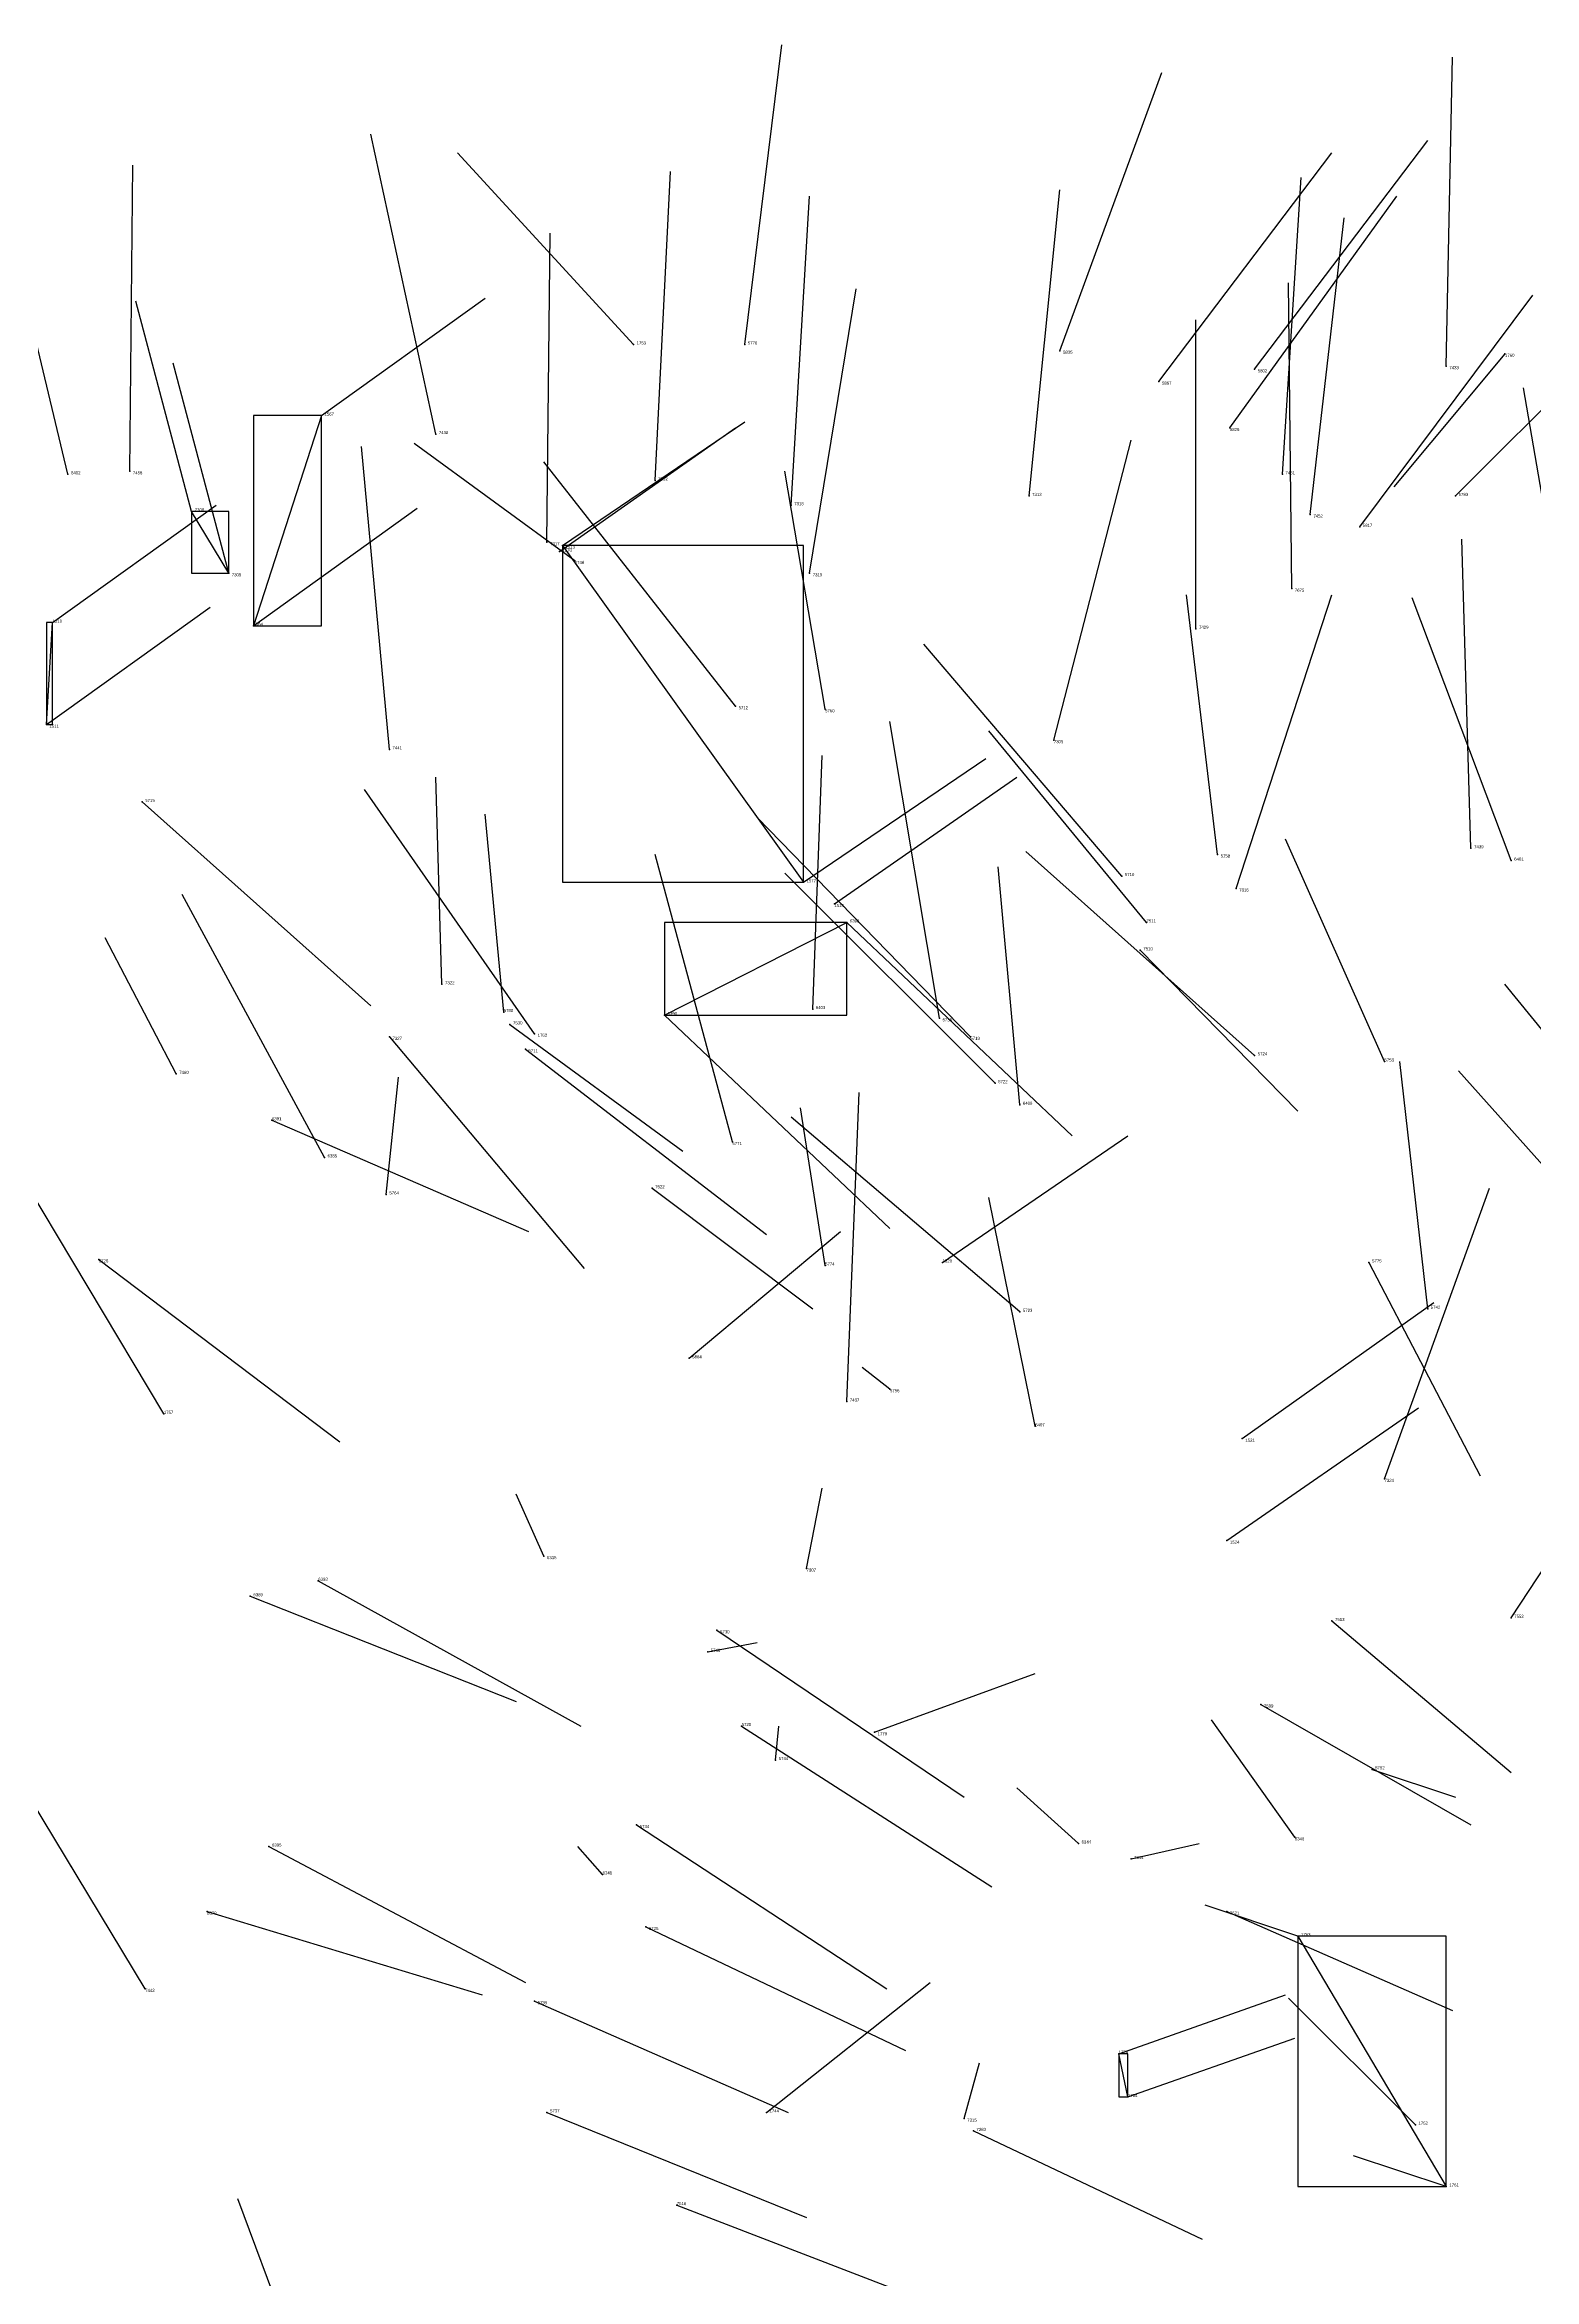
# Model space of a CAD drawing. Extents: x 59.1 to 70.8, y 600.3 to 605.1.
# Drawn here: x 65.273 to 65.755, y 604.373 to 605.096 of the extents above; entities that cross this region are included whole.
import ezdxf

# ---------------------------------------------------------------- set-up
doc = ezdxf.new("R2010")
doc.units = 0
for name, color, linetype in [('Clients', 3, 'CONTINUOUS'), ('Facilities', 3, 'CONTINUOUS'), ('Facilities_lines', 3, 'CONTINUOUS'), ('Min_max_boxes', 1, 'CONTINUOUS'), ('Normals', 1, 'CONTINUOUS'), ('Source_points', 5, 'CONTINUOUS'), ('Text', 3, 'CONTINUOUS')]:
    doc.layers.add(name, color=color, linetype=linetype)

msp = doc.modelspace()

# ---------------------------------------------------------------- linework, layer by layer
at = {"layer": 'Clients', "color": 5}
for p in [(65.321, 604.945, 462.675), (65.276, 604.909, 452.967), (65.341, 604.908, 453.038), (65.519, 604.825, 453.015), (65.533, 604.812, 456.006), (65.621, 604.446, 449.435), (65.727, 604.403, 448.319)]:
    msp.add_point(p, dxfattribs=at)
at = {"layer": 'Facilities', "color": 3}
for p in [(65.464, 604.999, 448.263), (65.5, 604.999, 454.159), (65.602, 604.997, 454.149), (65.727, 604.992, 461.658), (65.746, 604.996, 448.305), (65.634, 604.987, 454.092), (65.665, 604.991, 454.153), (65.363, 604.976, 453.072), (65.4, 604.97, 461.736), (65.657, 604.972, 454.172), (65.281, 604.957, 456.3), (65.301, 604.958, 460.237), (65.674, 604.957, 460.033), (65.471, 604.955, 462.198), (65.592, 604.95, 462.011), (65.73, 604.95, 454.008), (65.515, 604.947, 462.168), (65.683, 604.944, 460.119), (65.436, 604.935, 462.346), (65.441, 604.934, 452.915), (65.699, 604.94, 454.106), (65.44, 604.932, 453.021), (65.445, 604.929, 448.261), (65.333, 604.925, 462.657), (65.521, 604.925, 462.496), (65.677, 604.92, 460.02), (65.646, 604.907, 461.759), (65.274, 604.876, 452.928), (65.497, 604.882, 455.91), (65.526, 604.881, 454.72), (65.6, 604.871, 462.121), (65.385, 604.868, 461.848), (65.305, 604.851, 455.667), (65.653, 604.834, 454.636), (65.735, 604.836, 461.567), (65.622, 604.827, 455.571), (65.748, 604.832, 456.905), (65.659, 604.823, 462.218), (65.529, 604.818, 452.935), (65.63, 604.812, 459.219), (65.628, 604.803, 459.043), (65.402, 604.792, 462.485), (65.422, 604.783, 454.671), (65.474, 604.782, 456.024), (65.522, 604.784, 456.945), (65.385, 604.775, 462.442), (65.424, 604.779, 459.104), (65.432, 604.776, 448.332), (65.563, 604.781, 455.001), (65.573, 604.775, 455.603), (65.429, 604.771, 455.575), (65.665, 604.769, 455.891), (65.316, 604.763, 460.463), (65.707, 604.767, 454.602), (65.581, 604.76, 455.559), (65.347, 604.748, 456.089), (65.589, 604.753, 456.926), (65.496, 604.741, 454.99), (65.364, 604.736, 456.322), (65.47, 604.726, 459.204), (65.384, 604.724, 454.763), (65.291, 604.703, 455.767), (65.526, 604.701, 454.699), (65.564, 604.702, 452.967), (65.702, 604.702, 454.603), (65.589, 604.686, 455.62), (65.721, 604.687, 454.536), (65.482, 604.671, 453.33), (65.547, 604.661, 454.908), (65.312, 604.653, 448.309), (65.533, 604.657, 461.864), (65.594, 604.649, 456.941), (65.661, 604.645, 452.919), (65.707, 604.632, 462.11), (65.656, 604.612, 452.844), (65.435, 604.607, 457.108), (65.52, 604.603, 462.624), (65.34, 604.594, 456.192), (65.362, 604.599, 456.129), (65.748, 604.587, 462.618), (65.491, 604.583, 455.692), (65.69, 604.586, 459.188), (65.488, 604.576, 454.639), (65.667, 604.559, 459.259), (65.499, 604.552, 455.626), (65.542, 604.55, 449.579), (65.51, 604.541, 454.843), (65.703, 604.538, 454.55), (65.465, 604.52, 455.713), (65.678, 604.516, 457.13), (65.346, 604.513, 456.362), (65.608, 604.514, 457.183), (65.625, 604.509, 462.479), (65.454, 604.504, 457.181), (65.326, 604.492, 456.22), (65.468, 604.487, 455.659), (65.656, 604.492, 459.273), (65.679, 604.484, 448.227), (65.306, 604.467, 461.447), (65.432, 604.463, 455.714), (65.624, 604.432, 449.474), (65.436, 604.427, 455.657), (65.507, 604.427, 449.211), (65.571, 604.425, 462.663), (65.574, 604.421, 458.954), (65.717, 604.423, 448.475), (65.478, 604.397, 459.032)]:
    msp.add_point(p, dxfattribs=at)
at = {"layer": 'Facilities_lines', "color": 3}
for p, q in [((65.363, 604.976, 453.072), (65.341, 604.908, 453.038)), ((65.333, 604.925, 462.657), (65.321, 604.945, 462.675)), ((65.441, 604.934, 452.915), (65.519, 604.825, 453.015)), ((65.274, 604.876, 452.928), (65.276, 604.909, 452.967)), ((65.474, 604.782, 456.024), (65.533, 604.812, 456.006)), ((65.679, 604.484, 448.227), (65.727, 604.403, 448.319)), ((65.624, 604.432, 449.474), (65.621, 604.446, 449.435))]:
    msp.add_line(p, q, dxfattribs=at)
at = {"layer": 'Min_max_boxes', "color": 1}
for p, q in [((65.363, 604.976, 453.038), (65.341, 604.976, 453.038)), ((65.341, 604.976, 453.038), (65.341, 604.908, 453.038)), ((65.363, 604.976, 453.072), (65.341, 604.976, 453.072)), ((65.341, 604.976, 453.072), (65.341, 604.908, 453.072)), ((65.341, 604.976, 453.038), (65.341, 604.976, 453.072)), ((65.363, 604.908, 453.038), (65.363, 604.976, 453.038)), ((65.363, 604.908, 453.072), (65.363, 604.976, 453.072)), ((65.363, 604.976, 453.038), (65.363, 604.976, 453.072)), ((65.333, 604.945, 462.657), (65.321, 604.945, 462.657)), ((65.321, 604.945, 462.657), (65.321, 604.925, 462.657)), ((65.333, 604.945, 462.675), (65.321, 604.945, 462.675)), ((65.321, 604.945, 462.675), (65.321, 604.925, 462.675)), ((65.321, 604.945, 462.657), (65.321, 604.945, 462.675)), ((65.333, 604.925, 462.657), (65.333, 604.945, 462.657)), ((65.333, 604.925, 462.675), (65.333, 604.945, 462.675)), ((65.333, 604.945, 462.657), (65.333, 604.945, 462.675)), ((65.519, 604.934, 452.915), (65.441, 604.934, 452.915)), ((65.441, 604.934, 452.915), (65.441, 604.825, 452.915)), ((65.519, 604.934, 453.015), (65.441, 604.934, 453.015)), ((65.441, 604.934, 453.015), (65.441, 604.825, 453.015)), ((65.441, 604.934, 452.915), (65.441, 604.934, 453.015)), ((65.519, 604.825, 452.915), (65.519, 604.934, 452.915)), ((65.519, 604.825, 453.015), (65.519, 604.934, 453.015)), ((65.519, 604.934, 452.915), (65.519, 604.934, 453.015)), ((65.321, 604.925, 462.657), (65.333, 604.925, 462.657)), ((65.321, 604.925, 462.675), (65.333, 604.925, 462.675)), ((65.321, 604.925, 462.657), (65.321, 604.925, 462.675)), ((65.333, 604.925, 462.657), (65.333, 604.925, 462.675)), ((65.276, 604.909, 452.928), (65.274, 604.909, 452.928)), ((65.274, 604.909, 452.928), (65.274, 604.876, 452.928)), ((65.276, 604.909, 452.967), (65.274, 604.909, 452.967)), ((65.274, 604.909, 452.967), (65.274, 604.876, 452.967)), ((65.274, 604.909, 452.928), (65.274, 604.909, 452.967)), ((65.276, 604.876, 452.928), (65.276, 604.909, 452.928)), ((65.276, 604.876, 452.967), (65.276, 604.909, 452.967)), ((65.276, 604.909, 452.928), (65.276, 604.909, 452.967)), ((65.341, 604.908, 453.038), (65.363, 604.908, 453.038)), ((65.341, 604.908, 453.072), (65.363, 604.908, 453.072)), ((65.341, 604.908, 453.038), (65.341, 604.908, 453.072)), ((65.363, 604.908, 453.038), (65.363, 604.908, 453.072)), ((65.274, 604.876, 452.928), (65.276, 604.876, 452.928)), ((65.274, 604.876, 452.967), (65.276, 604.876, 452.967)), ((65.274, 604.876, 452.928), (65.274, 604.876, 452.967)), ((65.276, 604.876, 452.928), (65.276, 604.876, 452.967)), ((65.441, 604.825, 452.915), (65.519, 604.825, 452.915)), ((65.441, 604.825, 453.015), (65.519, 604.825, 453.015)), ((65.441, 604.825, 452.915), (65.441, 604.825, 453.015)), ((65.519, 604.825, 452.915), (65.519, 604.825, 453.015)), ((65.533, 604.812, 456.006), (65.474, 604.812, 456.006)), ((65.474, 604.812, 456.006), (65.474, 604.782, 456.006)), ((65.533, 604.812, 456.024), (65.474, 604.812, 456.024)), ((65.474, 604.812, 456.024), (65.474, 604.782, 456.024)), ((65.474, 604.812, 456.006), (65.474, 604.812, 456.024)), ((65.533, 604.782, 456.006), (65.533, 604.812, 456.006)), ((65.533, 604.782, 456.024), (65.533, 604.812, 456.024)), ((65.533, 604.812, 456.006), (65.533, 604.812, 456.024)), ((65.474, 604.782, 456.006), (65.533, 604.782, 456.006)), ((65.474, 604.782, 456.024), (65.533, 604.782, 456.024)), ((65.474, 604.782, 456.006), (65.474, 604.782, 456.024)), ((65.533, 604.782, 456.006), (65.533, 604.782, 456.024)), ((65.727, 604.484, 448.227), (65.679, 604.484, 448.227)), ((65.679, 604.484, 448.227), (65.679, 604.403, 448.227)), ((65.727, 604.484, 448.319), (65.679, 604.484, 448.319)), ((65.679, 604.484, 448.319), (65.679, 604.403, 448.319)), ((65.679, 604.484, 448.227), (65.679, 604.484, 448.319)), ((65.727, 604.403, 448.227), (65.727, 604.484, 448.227)), ((65.727, 604.403, 448.319), (65.727, 604.484, 448.319)), ((65.727, 604.484, 448.227), (65.727, 604.484, 448.319)), ((65.624, 604.446, 449.435), (65.621, 604.446, 449.435)), ((65.621, 604.446, 449.435), (65.621, 604.432, 449.435)), ((65.624, 604.446, 449.474), (65.621, 604.446, 449.474)), ((65.621, 604.446, 449.474), (65.621, 604.432, 449.474)), ((65.621, 604.446, 449.435), (65.621, 604.446, 449.474)), ((65.624, 604.432, 449.435), (65.624, 604.446, 449.435)), ((65.624, 604.432, 449.474), (65.624, 604.446, 449.474)), ((65.624, 604.446, 449.435), (65.624, 604.446, 449.474)), ((65.621, 604.432, 449.435), (65.624, 604.432, 449.435)), ((65.621, 604.432, 449.474), (65.624, 604.432, 449.474)), ((65.621, 604.432, 449.435), (65.621, 604.432, 449.474)), ((65.624, 604.432, 449.435), (65.624, 604.432, 449.474)), ((65.679, 604.403, 448.227), (65.727, 604.403, 448.227)), ((65.679, 604.403, 448.319), (65.727, 604.403, 448.319)), ((65.679, 604.403, 448.227), (65.679, 604.403, 448.319)), ((65.727, 604.403, 448.227), (65.727, 604.403, 448.319))]:
    msp.add_line(p, q, dxfattribs=at)
at = {"layer": 'Normals', "color": 1}
for p, q in [((65.5, 604.999, 454.159), (65.512, 605.096, 454.181)), ((65.602, 604.997, 454.149), (65.635, 605.087, 454.178)), ((65.727, 604.992, 461.658), (65.729, 605.092, 461.662)), ((65.4, 604.97, 461.736), (65.379, 605.067, 461.722)), ((65.665, 604.991, 454.153), (65.721, 605.065, 454.19)), ((65.301, 604.958, 460.237), (65.302, 605.057, 460.253)), ((65.464, 604.999, 448.263), (65.407, 605.061, 448.317)), ((65.634, 604.987, 454.092), (65.69, 605.061, 454.129)), ((65.281, 604.957, 456.3), (65.258, 605.053, 456.286)), ((65.471, 604.955, 462.198), (65.476, 605.055, 462.19)), ((65.674, 604.957, 460.033), (65.68, 605.053, 460.059)), ((65.515, 604.947, 462.168), (65.521, 605.047, 462.166)), ((65.592, 604.95, 462.011), (65.602, 605.049, 462.004)), ((65.657, 604.972, 454.172), (65.711, 605.047, 454.21)), ((65.683, 604.944, 460.119), (65.694, 605.04, 460.143)), ((65.436, 604.935, 462.346), (65.437, 605.035, 462.353)), ((65.363, 604.976, 453.072), (65.416, 605.014, 453.148)), ((65.521, 604.925, 462.496), (65.536, 605.017, 462.533)), ((65.677, 604.92, 460.02), (65.676, 605.019, 460.035)), ((65.699, 604.94, 454.106), (65.755, 605.015, 454.14)), ((65.73, 604.95, 454.008), (65.796, 605.016, 454.044)), ((65.321, 604.945, 462.675), (65.303, 605.013, 462.746)), ((65.646, 604.907, 461.759), (65.646, 605.007, 461.763)), ((65.333, 604.925, 462.657), (65.315, 604.993, 462.728)), ((65.746, 604.996, 448.305), (65.71, 604.953, 448.388)), ((65.767, 604.898, 457.138), (65.752, 604.985, 457.186)), ((65.44, 604.932, 453.021), (65.497, 604.972, 453.093)), ((65.441, 604.934, 452.915), (65.5, 604.974, 452.985)), ((65.385, 604.868, 461.848), (65.376, 604.966, 461.831)), ((65.445, 604.929, 448.261), (65.393, 604.967, 448.337)), ((65.6, 604.871, 462.121), (65.625, 604.968, 462.126)), ((65.497, 604.882, 455.91), (65.435, 604.961, 455.909)), ((65.526, 604.881, 454.72), (65.513, 604.958, 454.783)), ((65.276, 604.909, 452.967), (65.329, 604.947, 453.043)), ((65.341, 604.908, 453.038), (65.394, 604.946, 453.114)), ((65.735, 604.836, 461.567), (65.732, 604.936, 461.571)), ((65.274, 604.876, 452.928), (65.327, 604.914, 453.004)), ((65.653, 604.834, 454.636), (65.643, 604.918, 454.689)), ((65.659, 604.823, 462.218), (65.69, 604.918, 462.225)), ((65.748, 604.832, 456.905), (65.716, 604.917, 456.946)), ((65.622, 604.827, 455.571), (65.558, 604.902, 455.553)), ((65.563, 604.781, 455.001), (65.547, 604.877, 454.98)), ((65.63, 604.812, 459.219), (65.579, 604.874, 459.16)), ((65.519, 604.825, 453.015), (65.578, 604.865, 453.085)), ((65.522, 604.784, 456.945), (65.525, 604.866, 457.003)), ((65.432, 604.776, 448.332), (65.377, 604.855, 448.358)), ((65.402, 604.792, 462.485), (65.4, 604.859, 462.559)), ((65.529, 604.818, 452.935), (65.588, 604.859, 453.004)), ((65.305, 604.851, 455.667), (65.379, 604.785, 455.679)), ((65.422, 604.783, 454.671), (65.416, 604.847, 454.748)), ((65.573, 604.775, 455.603), (65.504, 604.846, 455.587)), ((65.496, 604.741, 454.99), (65.471, 604.834, 454.963)), ((65.665, 604.769, 455.891), (65.591, 604.835, 455.876)), ((65.707, 604.767, 454.602), (65.675, 604.839, 454.663)), ((65.581, 604.76, 455.559), (65.513, 604.828, 455.534)), ((65.589, 604.753, 456.926), (65.582, 604.83, 456.989)), ((65.364, 604.736, 456.322), (65.318, 604.821, 456.298)), ((65.533, 604.812, 456.006), (65.606, 604.743, 456.011)), ((65.316, 604.763, 460.463), (65.293, 604.807, 460.55)), ((65.628, 604.803, 459.043), (65.679, 604.751, 459.111)), ((65.794, 604.733, 458.997), (65.746, 604.792, 458.932)), ((65.474, 604.782, 456.024), (65.547, 604.713, 456.029)), ((65.385, 604.775, 462.442), (65.448, 604.7, 462.423)), ((65.424, 604.779, 459.104), (65.48, 604.738, 459.176)), ((65.429, 604.771, 455.575), (65.507, 604.711, 455.593)), ((65.384, 604.724, 454.763), (65.388, 604.762, 454.855)), ((65.721, 604.687, 454.536), (65.712, 604.767, 454.595)), ((65.781, 604.708, 459.031), (65.731, 604.764, 458.965)), ((65.533, 604.657, 461.864), (65.537, 604.757, 461.859)), ((65.347, 604.748, 456.089), (65.43, 604.712, 456.131)), ((65.589, 604.686, 455.62), (65.515, 604.749, 455.598)), ((65.526, 604.701, 454.699), (65.518, 604.752, 454.785)), ((65.564, 604.702, 452.967), (65.624, 604.743, 453.036)), ((65.312, 604.653, 448.309), (65.263, 604.735, 448.339)), ((65.47, 604.726, 459.204), (65.522, 604.687, 459.28)), ((65.707, 604.632, 462.11), (65.741, 604.726, 462.116)), ((65.594, 604.649, 456.941), (65.579, 604.723, 457.007)), ((65.482, 604.671, 453.33), (65.531, 604.712, 453.407)), ((65.291, 604.703, 455.767), (65.369, 604.644, 455.787)), ((65.702, 604.702, 454.603), (65.738, 604.633, 454.54)), ((65.661, 604.645, 452.919), (65.723, 604.689, 452.984)), ((65.547, 604.661, 454.908), (65.538, 604.668, 455.007)), ((65.656, 604.612, 452.844), (65.718, 604.655, 452.91)), ((65.435, 604.607, 457.108), (65.426, 604.627, 457.206)), ((65.52, 604.603, 462.624), (65.525, 604.629, 462.72)), ((65.748, 604.587, 462.618), (65.771, 604.622, 462.709)), ((65.34, 604.594, 456.192), (65.426, 604.56, 456.231)), ((65.362, 604.599, 456.129), (65.447, 604.552, 456.152)), ((65.491, 604.583, 455.692), (65.571, 604.529, 455.716)), ((65.69, 604.586, 459.188), (65.748, 604.537, 459.253)), ((65.488, 604.576, 454.639), (65.504, 604.579, 454.738)), ((65.542, 604.55, 449.579), (65.594, 604.569, 449.662)), ((65.667, 604.559, 459.259), (65.735, 604.52, 459.322)), ((65.306, 604.467, 461.447), (65.254, 604.553, 461.446)), ((65.499, 604.552, 455.626), (65.58, 604.5, 455.654)), ((65.51, 604.541, 454.843), (65.511, 604.552, 454.942)), ((65.678, 604.516, 457.13), (65.651, 604.554, 457.219)), ((65.703, 604.538, 454.55), (65.73, 604.529, 454.646)), ((65.608, 604.514, 457.183), (65.588, 604.532, 457.279)), ((65.465, 604.52, 455.713), (65.546, 604.467, 455.739)), ((65.346, 604.513, 456.362), (65.429, 604.469, 456.397)), ((65.454, 604.504, 457.181), (65.446, 604.513, 457.28)), ((65.625, 604.509, 462.479), (65.647, 604.514, 462.576)), ((65.679, 604.484, 448.227), (65.649, 604.494, 448.322)), ((65.326, 604.492, 456.22), (65.415, 604.465, 456.258)), ((65.468, 604.487, 455.659), (65.552, 604.447, 455.695)), ((65.656, 604.492, 459.273), (65.729, 604.46, 459.334)), ((65.507, 604.427, 449.211), (65.56, 604.469, 449.285)), ((65.621, 604.446, 449.435), (65.675, 604.465, 449.517)), ((65.717, 604.423, 448.475), (65.676, 604.464, 448.556)), ((65.432, 604.463, 455.714), (65.514, 604.427, 455.759)), ((65.624, 604.432, 449.474), (65.678, 604.451, 449.556)), ((65.571, 604.425, 462.663), (65.576, 604.443, 462.761)), ((65.436, 604.427, 455.657), (65.52, 604.393, 455.699)), ((65.574, 604.421, 458.954), (65.648, 604.386, 459.012)), ((65.727, 604.403, 448.319), (65.697, 604.413, 448.414)), ((65.37, 604.308, 461.806), (65.336, 604.399, 461.831)), ((65.478, 604.397, 459.032), (65.548, 604.37, 459.097))]:
    msp.add_line(p, q, dxfattribs=at)
at = {"layer": 'Source_points', "color": 5}
for p in [(65.464, 604.999, 448.263), (65.5, 604.999, 454.159), (65.602, 604.997, 454.149), (65.727, 604.992, 461.658), (65.746, 604.996, 448.305), (65.634, 604.987, 454.092), (65.665, 604.991, 454.153), (65.363, 604.976, 453.072), (65.4, 604.97, 461.736), (65.657, 604.972, 454.172), (65.281, 604.957, 456.3), (65.301, 604.958, 460.237), (65.674, 604.957, 460.033), (65.471, 604.955, 462.198), (65.592, 604.95, 462.011), (65.73, 604.95, 454.008), (65.321, 604.945, 462.675), (65.515, 604.947, 462.168), (65.683, 604.944, 460.119), (65.436, 604.935, 462.346), (65.441, 604.934, 452.915), (65.699, 604.94, 454.106), (65.44, 604.932, 453.021), (65.445, 604.929, 448.261), (65.333, 604.925, 462.657), (65.521, 604.925, 462.496), (65.677, 604.92, 460.02), (65.276, 604.909, 452.967), (65.341, 604.908, 453.038), (65.646, 604.907, 461.759), (65.274, 604.876, 452.928), (65.497, 604.882, 455.91), (65.526, 604.881, 454.72), (65.6, 604.871, 462.121), (65.385, 604.868, 461.848), (65.305, 604.851, 455.667), (65.653, 604.834, 454.636), (65.735, 604.836, 461.567), (65.622, 604.827, 455.571), (65.748, 604.832, 456.905), (65.519, 604.825, 453.015), (65.659, 604.823, 462.218), (65.529, 604.818, 452.935), (65.533, 604.812, 456.006), (65.63, 604.812, 459.219), (65.628, 604.803, 459.043), (65.402, 604.792, 462.485), (65.422, 604.783, 454.671), (65.474, 604.782, 456.024), (65.522, 604.784, 456.945), (65.385, 604.775, 462.442), (65.424, 604.779, 459.104), (65.432, 604.776, 448.332), (65.563, 604.781, 455.001), (65.573, 604.775, 455.603), (65.429, 604.771, 455.575), (65.665, 604.769, 455.891), (65.316, 604.763, 460.463), (65.707, 604.767, 454.602), (65.581, 604.76, 455.559), (65.347, 604.748, 456.089), (65.589, 604.753, 456.926), (65.496, 604.741, 454.99), (65.364, 604.736, 456.322), (65.47, 604.726, 459.204), (65.384, 604.724, 454.763), (65.291, 604.703, 455.767), (65.526, 604.701, 454.699), (65.564, 604.702, 452.967), (65.702, 604.702, 454.603), (65.589, 604.686, 455.62), (65.721, 604.687, 454.536), (65.482, 604.671, 453.33), (65.547, 604.661, 454.908), (65.312, 604.653, 448.309), (65.533, 604.657, 461.864), (65.594, 604.649, 456.941), (65.661, 604.645, 452.919), (65.707, 604.632, 462.11), (65.656, 604.612, 452.844), (65.435, 604.607, 457.108), (65.52, 604.603, 462.624), (65.34, 604.594, 456.192), (65.362, 604.599, 456.129), (65.748, 604.587, 462.618), (65.491, 604.583, 455.692), (65.69, 604.586, 459.188), (65.488, 604.576, 454.639), (65.667, 604.559, 459.259), (65.499, 604.552, 455.626), (65.542, 604.55, 449.579), (65.51, 604.541, 454.843), (65.703, 604.538, 454.55), (65.465, 604.52, 455.713), (65.678, 604.516, 457.13), (65.346, 604.513, 456.362), (65.608, 604.514, 457.183), (65.625, 604.509, 462.479), (65.454, 604.504, 457.181), (65.326, 604.492, 456.22), (65.468, 604.487, 455.659), (65.656, 604.492, 459.273), (65.679, 604.484, 448.227), (65.306, 604.467, 461.447), (65.432, 604.463, 455.714), (65.621, 604.446, 449.435), (65.624, 604.432, 449.474), (65.436, 604.427, 455.657), (65.507, 604.427, 449.211), (65.571, 604.425, 462.663), (65.574, 604.421, 458.954), (65.717, 604.423, 448.475), (65.727, 604.403, 448.319), (65.478, 604.397, 459.032)]:
    msp.add_point(p, dxfattribs=at)

# ---------------------------------------------------------------- texts
at = {"layer": 'Text', "color": 3}
for s, p in [('1753', (65.465, 604.999, 448.263)), ('5770', (65.501, 604.999, 454.159)), ('5835', (65.603, 604.996, 454.149)), ('7433', (65.728, 604.991, 461.658)), ('1760', (65.746, 604.995, 448.305)), ('5867', (65.635, 604.986, 454.092)), ('5802', (65.666, 604.99, 454.153)), ('1567', (65.364, 604.976, 453.072)), ('7438', (65.401, 604.97, 461.736)), ('5826', (65.657, 604.971, 454.172)), ('6402', (65.282, 604.957, 456.3)), ('7458', (65.302, 604.957, 460.237)), ('7312', (65.472, 604.955, 462.198)), ('7451', (65.675, 604.957, 460.033)), ('7313', (65.593, 604.95, 462.011)), ('5783', (65.731, 604.95, 454.008)), ('7308', (65.322, 604.945, 462.675)), ('7318', (65.516, 604.947, 462.168)), ('7452', (65.684, 604.943, 460.119)), ('7317', (65.437, 604.934, 462.346)), ('1513', (65.442, 604.933, 452.915)), ('5817', (65.7, 604.94, 454.106)), ('1570', (65.441, 604.932, 453.021)), ('1748', (65.445, 604.928, 448.261)), ('7309', (65.334, 604.924, 462.657)), ('7319', (65.522, 604.924, 462.496)), ('7675', (65.678, 604.919, 460.02)), ('1519', (65.276, 604.909, 452.967)), ('1564', (65.341, 604.908, 453.038)), ('7429', (65.647, 604.907, 461.759)), ('1511', (65.275, 604.875, 452.928)), ('5712', (65.498, 604.881, 455.91)), ('5760', (65.526, 604.88, 454.72)), ('7441', (65.386, 604.868, 461.848)), ('7305', (65.6, 604.87, 462.121)), ('5715', (65.306, 604.851, 455.667)), ('5758', (65.654, 604.833, 454.636)), ('7439', (65.736, 604.836, 461.567)), ('6401', (65.749, 604.832, 456.905)), ('1577', (65.52, 604.825, 453.015)), ('5710', (65.623, 604.827, 455.571)), ('7316', (65.66, 604.822, 462.218)), ('1514', (65.529, 604.817, 452.935)), ('6398', (65.534, 604.812, 456.006)), ('7511', (65.63, 604.812, 459.219)), ('7510', (65.629, 604.803, 459.043)), ('7322', (65.403, 604.792, 462.485)), ('5780', (65.422, 604.783, 454.671)), ('6390', (65.475, 604.782, 456.024)), ('6403', (65.523, 604.784, 456.945)), ('7327', (65.386, 604.774, 462.442)), ('7530', (65.425, 604.779, 459.104)), ('1762', (65.433, 604.775, 448.332)), ('5738', (65.564, 604.78, 455.001)), ('5719', (65.573, 604.774, 455.603)), ('5711', (65.43, 604.77, 455.575)), ('5724', (65.666, 604.769, 455.891)), ('5753', (65.707, 604.767, 454.602)), ('7460', (65.317, 604.763, 460.463)), ('5722', (65.582, 604.76, 455.559)), ('6408', (65.59, 604.753, 456.926)), ('6391', (65.347, 604.748, 456.089)), ('5771', (65.496, 604.74, 454.99)), ('6385', (65.365, 604.736, 456.322)), ('5764', (65.385, 604.724, 454.763)), ('7522', (65.471, 604.726, 459.204)), ('5726', (65.291, 604.702, 455.767)), ('1520', (65.564, 604.702, 452.967)), ('5775', (65.703, 604.702, 454.603)), ('5774', (65.526, 604.701, 454.699)), ('5742', (65.722, 604.687, 454.536)), ('5723', (65.59, 604.686, 455.62)), ('5864', (65.483, 604.671, 453.33)), ('5756', (65.547, 604.66, 454.908)), ('1757', (65.312, 604.653, 448.309)), ('7437', (65.534, 604.657, 461.864)), ('6407', (65.594, 604.649, 456.941)), ('1521', (65.662, 604.644, 452.919)), ('7324', (65.707, 604.631, 462.11)), ('1524', (65.657, 604.611, 452.844)), ('6335', (65.436, 604.606, 457.108)), ('7307', (65.52, 604.602, 462.624)), ('6389', (65.341, 604.594, 456.192)), ('6393', (65.362, 604.599, 456.129)), ('7513', (65.691, 604.586, 459.188)), ('7552', (65.749, 604.587, 462.618)), ('5730', (65.492, 604.582, 455.692)), ('5746', (65.489, 604.576, 454.639)), ('7509', (65.668, 604.558, 459.259)), ('5720', (65.499, 604.552, 455.626)), ('1779', (65.543, 604.549, 449.579)), ('5744', (65.511, 604.541, 454.843)), ('5752', (65.704, 604.538, 454.55)), ('5734', (65.466, 604.519, 455.713)), ('6344', (65.609, 604.514, 457.183)), ('6346', (65.678, 604.515, 457.13)), ('6395', (65.347, 604.513, 456.362)), ('7314', (65.626, 604.509, 462.479)), ('6341', (65.454, 604.504, 457.181)), ('6379', (65.326, 604.491, 456.22)), ('5725', (65.469, 604.486, 455.659)), ('7521', (65.657, 604.491, 459.273)), ('1763', (65.68, 604.484, 448.227)), ('7442', (65.306, 604.466, 461.447)), ('5739', (65.433, 604.462, 455.714)), ('1774', (65.621, 604.446, 449.435)), ('5737', (65.437, 604.427, 455.657)), ('1744', (65.508, 604.427, 449.211)), ('1764', (65.624, 604.432, 449.474)), ('7315', (65.572, 604.424, 462.663)), ('7283', (65.575, 604.421, 458.954)), ('1752', (65.718, 604.423, 448.475)), ('1761', (65.728, 604.403, 448.319)), ('7516', (65.478, 604.397, 459.032))]:
    msp.add_text(s, height=0.001, dxfattribs=at).set_placement(p)

doc.saveas('drawing.dxf')
